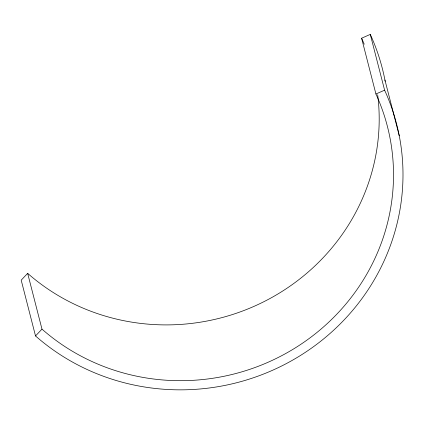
<?xml version="1.0" encoding="UTF-8"?>
<svg xmlns="http://www.w3.org/2000/svg" width="424" height="424" viewBox="0 0 424 424"><rect width="100%" height="100%" fill="white"/><g stroke="black" fill="none" stroke-linecap="round" stroke-linejoin="round"><path stroke-width="0.64" d="M377.678 94.769A209.599 201.58 -14.4 0 1 264.974 301.146A209.599 201.58 -14.4 0 1 27.655 273.342L21.2 280.169L35.521 335.951A219.102 210.717 -14.4 0 0 310.94 348.528A219.102 210.717 -14.4 0 0 384.605 90.169L370.284 34.386L361.603 38.218L375.924 94.006A209.599 201.58 -14.4 0 1 305.455 341.161A209.599 201.58 -14.4 0 1 41.981 329.13L35.521 335.951M375.924 94.006L384.605 90.169M384.928 79.988L399.254 135.775M27.655 273.342L41.981 329.13M370.284 34.386A219.102 210.717 -14.4 0 1 385.172 81.27M361.603 38.218A209.599 201.58 -14.4 0 1 364.216 44.202"/></g></svg>
